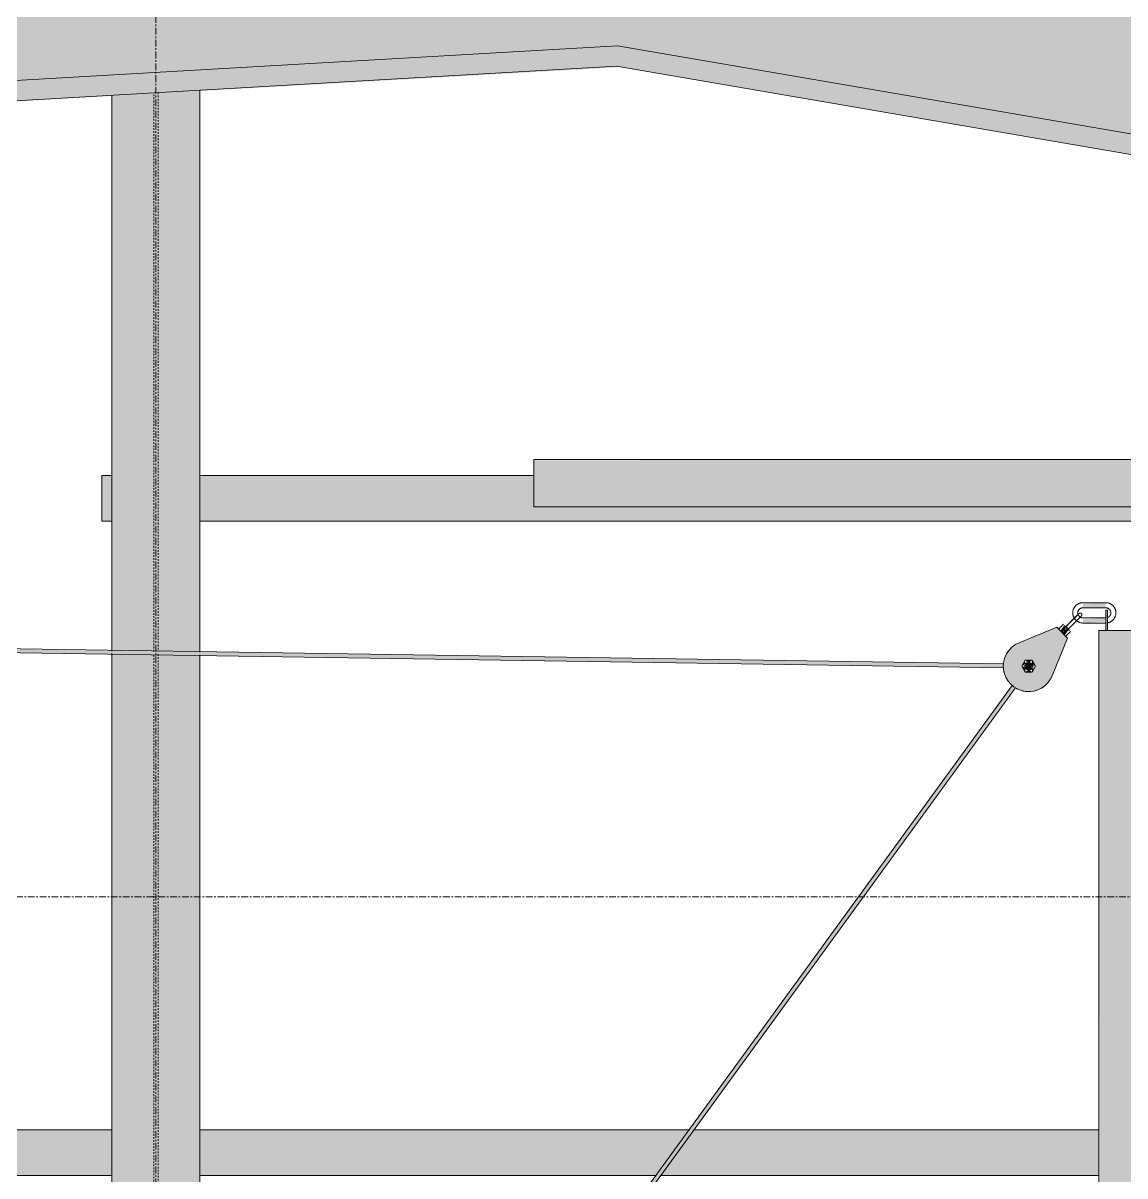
# Model space of a CAD drawing. Header units: inches. Extents: x 21380 to 98133, y -290 to 853.
# Drawn here: x 32454.5 to 32535.8, y 241.1 to 326.2 of the extents above; entities that cross this region are included whole.
import ezdxf

# ---------------------------------------------------------------- set-up
doc = ezdxf.new("R2010")
doc.units = ezdxf.units.IN
doc.header["$MEASUREMENT"] = 0
doc.linetypes.add('Grid Line 1_2_', pattern=[0.875, 0.5, -0.125, 0.125, -0.125])
doc.linetypes.add('Hidden 1_8_', pattern=[0.1875, 0.125, -0.0625])
for name, color, linetype, lineweight in [('A-FLOR-LEVL', 51, 'Continuous', 9), ('Q-SPCQ', 91, 'Continuous', 9), ('S-BEAM', 12, 'Continuous', 9), ('S-COLS', 52, 'Continuous', 9), ('S-GRID', 1, 'Continuous', 9)]:
    doc.layers.add(name, color=color, linetype=linetype, lineweight=lineweight)

# ---------------------------------------------------------------- blocks, each defined once
blk = doc.blocks.new('Basketball_Backstop-Performance_Sports_Systems-3103-Ceiling_Hung - 27_-0_ to 27_-11 7_8_-706978-Building Section - North_South looking East _ Fitness Center')
at = {"layer": 'Q-SPCQ'}
h = blk.add_hatch(color=256, dxfattribs=at)
h.paths.add_polyline_path([(22184.501, 292.25), (22184.803, 292.321), (22184.667, 292.477), (22184.553, 292.321)], flags=0)
h.paths.add_polyline_path([(22184.461, 292.25), (22184.501, 292.25), (22184.501, 292.339)], flags=0)
h.paths.add_polyline_path([(22136.678, 292.25), (22184.461, 292.25), (22184.437, 294), (22136.678, 293.94), (22136.678, 292.703)], flags=0)
h.paths.add_polyline_path([(22184.855, 292.25), (22184.856, 292.336), (22184.803, 292.392)], flags=0)
h.paths.add_polyline_path([(22184.894, 292.25), (22232.678, 292.25), (22232.678, 294), (22184.882, 293.94), (22184.888, 292.475)], flags=0)
h = blk.add_hatch(color=256, dxfattribs=at)
h.paths.add_polyline_path([(22136.678, 290.5), (22183.615, 290.56), (22183.615, 291), (22183.803, 291), (22183.803, 290.5), (22184.436, 290.56), (22184.436, 292.25), (22136.678, 292.25), (22136.678, 290.56)], flags=0)
h.paths.add_polyline_path([(22185.74, 290.5), (22232.678, 290.56), (22232.678, 292.25), (22184.919, 292.194), (22184.919, 290.5), (22185.553, 290.56), (22185.553, 291), (22185.74, 291), (22185.74, 290.529)], flags=0)
for points in [[(22178.865, 283.069), (22178.865, 283.431), (22177.178, 283.344), (22177.178, 283.069)], [(22178.99, 281.375), (22178.99, 282.875), (22178.865, 282.875), (22178.865, 281.375)], [(22175.653, 281.225), (22175.962, 281.623), (22175.764, 281.711), (22175.52, 281.357), (22175.584, 281.294)], [(22175.84, 281.037), (22176.139, 281.446), (22176.006, 281.578), (22175.653, 281.225), (22175.785, 281.092)], [(22177.178, 281.944), (22178.865, 282.031), (22178.865, 282.306), (22177.178, 282.219), (22177.178, 281.963)], [(22173.053, 278.533), (22173.303, 278.533), (22173.402, 278.783), (22173.243, 278.991), (22173.001, 278.927), (22172.961, 278.625)]]:
    blk.add_hatch(color=256, dxfattribs=at).paths.add_polyline_path(points, flags=0)
h = blk.add_hatch(color=256, dxfattribs=at)
h.paths.add_polyline_path([(22173.09, 276.877), (22173.548, 276.912), (22173.985, 277.058), (22174.613, 277.559), (22174.689, 277.64), (22174.914, 278.042), (22176.05, 280.827), (22175.255, 281.623), (22172.068, 280.261), (22171.733, 279.945), (22171.485, 279.557), (22171.34, 279.121), (22171.305, 278.662), (22171.383, 278.208), (22171.569, 277.787), (22171.852, 277.424), (22172.215, 277.141), (22172.636, 276.955)], flags=0)
h.paths.add_polyline_path([(22172.925, 278.312), (22173.053, 278.5), (22172.946, 278.49), (22172.926, 278.322)], flags=0)
h.paths.add_polyline_path([(22172.925, 279.187), (22173.034, 278.991), (22173.084, 279.069), (22172.961, 279.161)], flags=0)
h.paths.add_polyline_path([(22173.43, 279.187), (22173.303, 279), (22173.408, 278.993), (22173.425, 279.143)], flags=0)
h.paths.add_polyline_path([(22173.683, 278.75), (22173.449, 278.823), (22173.482, 278.663), (22173.675, 278.746)], flags=0)
h.paths.add_polyline_path([(22173.43, 278.312), (22173.352, 278.532), (22173.278, 278.426), (22173.402, 278.333)], flags=0)
h.paths.add_polyline_path([(22173.282, 278.312), (22172.886, 278.38), (22172.7, 278.797), (22172.963, 279.187), (22173.456, 279.143), (22173.634, 278.665), (22173.336, 278.312)], flags=0)
h.paths.add_polyline_path([(22172.92, 278.643), (22172.861, 278.831), (22172.698, 278.739), (22172.868, 278.665)], flags=0)
h = blk.add_hatch(color=256, dxfattribs=at)
h.paths.add_polyline_path([(22171.312, 278.622), (22171.303, 278.935), (22031.546, 280.987), (22031.553, 280.753), (22171.305, 278.622)], flags=0)
h.paths.add_polyline_path([(22172.943, 278.633), (22172.975, 278.731), (22172.939, 278.635)], flags=0)
h.paths.add_polyline_path([(22029.932, 280.822), (22029.935, 281.044), (22029.894, 280.934), (22029.928, 280.823)], flags=0)
h = blk.add_hatch(color=256, dxfattribs=at)
h.paths.add_polyline_path([(22178.365, 116), (22181.678, 116), (22181.678, 119.75), (22178.365, 119.75), (22178.368, 119.312), (22179.053, 119.312), (22179.053, 119.125), (22178.365, 119.125)], flags=0)
h.paths.add_polyline_path([(22178.487, 120.25), (22181.678, 120.25), (22181.678, 128.783), (22178.63, 128.813), (22178.478, 128.814), (22178.365, 128.793), (22178.369, 120.875), (22179.053, 120.875), (22179.053, 120.687), (22178.365, 120.687), (22178.368, 120.25), (22178.478, 120.25)], flags=0)
h.paths.add_polyline_path([(22181.188, 129), (22181.678, 129.125), (22181.678, 129.177), (22181.205, 129.006)], flags=0)
h.paths.add_polyline_path([(22181.678, 128.823), (22181.678, 128.935), (22181.534, 128.875)], flags=0)
h.paths.add_polyline_path([(22178.604, 129.172), (22179.59, 129.211), (22181.188, 129.213), (22181.678, 129.25), (22181.678, 135.437), (22178.365, 135.437), (22178.378, 135), (22179.053, 135), (22179.053, 134.812), (22178.365, 134.812), (22178.374, 129.207), (22178.647, 129.189)], flags=0)
h.paths.add_polyline_path([(22179.053, 135.937), (22181.678, 135.937), (22181.678, 152.543), (22180.969, 152.543), (22180.944, 152.633), (22180.944, 161.75), (22178.365, 161.75), (22178.396, 161.312), (22179.053, 161.312), (22179.053, 161.125), (22178.365, 161.125), (22178.379, 136.562), (22179.053, 136.562), (22179.053, 136.375), (22178.365, 136.375), (22178.379, 135.937), (22178.873, 135.937)], flags=0)
h.paths.add_polyline_path([(22180.966, 162.25), (22181.678, 187.186), (22181.678, 224.783), (22178.63, 224.813), (22178.44, 224.81), (22178.365, 224.793), (22178.397, 162.875), (22179.053, 162.875), (22179.053, 162.687), (22178.365, 162.687), (22178.397, 162.25), (22180.944, 162.25)], flags=0)
h.paths.add_polyline_path([(22181.678, 224.823), (22181.678, 224.935), (22181.534, 224.875)], flags=0)
h.paths.add_polyline_path([(22181.188, 225), (22181.678, 225.125), (22181.678, 225.177), (22181.367, 225.065)], flags=0)
h.paths.add_polyline_path([(22178.604, 225.172), (22179.59, 225.211), (22181.188, 225.213), (22181.678, 225.25), (22181.678, 281.375), (22178.365, 281.375), (22178.44, 225.213), (22178.647, 225.189)], flags=0)
h = blk.add_hatch(color=256, dxfattribs=at)
h.paths.add_polyline_path([(22172.925, 278.312), (22173.402, 278.333), (22173.178, 278.5)], flags=0)
h.paths.add_polyline_path([(22172.925, 278.312), (22172.961, 278.625), (22172.673, 278.75), (22172.798, 278.532)], flags=0)
h.paths.add_polyline_path([(22173.43, 278.312), (22173.558, 278.696), (22173.402, 278.556), (22173.428, 278.335)], flags=0)
h.paths.add_polyline_path([(22172.925, 279.187), (22173.178, 279), (22173.43, 279.187)], flags=0)
h.paths.add_polyline_path([(22172.673, 278.75), (22172.955, 278.927), (22172.899, 279.143), (22172.733, 278.854)], flags=0)
h.paths.add_polyline_path([(22173.683, 278.75), (22173.425, 279.143), (22173.428, 278.86)], flags=0)
h = blk.add_hatch(color=256, dxfattribs=at)
h.paths.add_polyline_path([(22123.524, 210.221), (22123.519, 210.36), (22123.334, 210.456), (22123.376, 210.414), (22123.52, 210.225)], flags=0)
h.paths.add_polyline_path([(22125.499, 212.937), (22172.144, 277.196), (22171.959, 277.34), (22125.202, 212.983), (22125.443, 212.993), (22125.499, 212.937)], flags=0)
h.paths.add_polyline_path([(22173.142, 278.473), (22173.117, 278.533), (22172.977, 278.609), (22173.116, 278.477)], flags=0)
for p, q in [((22184.618, 294), (22136.678, 294)), ((22136.678, 292.25), (22136.678, 294)), ((22136.678, 290.5), (22136.678, 292.25)), ((22136.678, 290.5), (22183.615, 290.5)), ((22178.865, 283.437), (22177.178, 283.437)), ((22177.178, 283.062), (22178.865, 283.062)), ((22178.865, 281.375), (22178.865, 282.875)), ((22178.99, 282.875), (22178.865, 282.875)), ((22178.99, 282.875), (22178.99, 281.375)), ((22175.255, 281.623), (22172.469, 280.486)), ((22175.255, 281.623), (22176.05, 280.827)), ((22175.741, 281.844), (22175.388, 281.49)), ((22175.819, 281.766), (22176.006, 281.578)), ((22176.006, 281.578), (22176.194, 281.391)), ((22178.865, 282.312), (22177.178, 282.312)), ((22177.178, 281.937), (22178.865, 281.937)), ((22171.326, 278.935), (22031.534, 281.065)), ((22031.534, 280.753), (22171.312, 278.622)), ((22174.914, 278.042), (22176.05, 280.827)), ((22175.918, 280.96), (22176.271, 281.313)), ((22178.365, 281.375), (22178.365, 225.168)), ((22178.365, 281.375), (22181.678, 281.375)), ((22172.925, 279.187), (22172.673, 278.75)), ((22173.43, 279.187), (22172.925, 279.187)), ((22173.683, 278.75), (22173.43, 279.187)), ((22172.673, 278.75), (22172.925, 278.312)), ((22172.925, 278.312), (22173.43, 278.312)), ((22173.398, 278.903), (22173.309, 278.904)), ((22173.43, 278.312), (22173.683, 278.75)), ((22171.959, 277.34), (22125.123, 212.951)), ((22125.499, 212.937), (22172.192, 277.129))]:
    blk.add_line(p, q, dxfattribs=at)
at = {"layer": 'Q-SPCQ', "flags": 128}
for points in [[(22177.178, 283.437), (22177.148, 283.437), (22177.118, 283.435), (22177.088, 283.432), (22177.058, 283.428), (22177.029, 283.423), (22177, 283.416), (22176.971, 283.408), (22176.942, 283.399), (22176.914, 283.389), (22176.886, 283.378), (22176.858, 283.366), (22176.831, 283.353), (22176.805, 283.338), (22176.779, 283.323), (22176.754, 283.307), (22176.73, 283.289), (22176.706, 283.271), (22176.683, 283.251), (22176.661, 283.231), (22176.64, 283.21), (22176.619, 283.188), (22176.6, 283.165), (22176.581, 283.142), (22176.563, 283.118), (22176.547, 283.093), (22176.531, 283.067), (22176.516, 283.041), (22176.503, 283.014), (22176.49, 282.987), (22176.479, 282.959), (22176.468, 282.931), (22176.459, 282.903), (22176.451, 282.874), (22176.444, 282.844), (22176.439, 282.815), (22176.434, 282.785), (22176.431, 282.756), (22176.429, 282.726), (22176.428, 282.696), (22176.428, 282.687)], [(22179.615, 282.687), (22179.615, 282.717), (22179.613, 282.747), (22179.61, 282.777), (22179.606, 282.807), (22179.6, 282.837), (22179.594, 282.866), (22179.586, 282.895), (22179.577, 282.923), (22179.567, 282.952), (22179.556, 282.98), (22179.544, 283.007), (22179.531, 283.034), (22179.516, 283.06), (22179.501, 283.086), (22179.484, 283.111), (22179.467, 283.135), (22179.448, 283.159), (22179.429, 283.182), (22179.409, 283.204), (22179.388, 283.226), (22179.366, 283.246), (22179.343, 283.266), (22179.32, 283.284), (22179.295, 283.302), (22179.271, 283.319), (22179.245, 283.334), (22179.219, 283.349), (22179.192, 283.363), (22179.165, 283.375), (22179.137, 283.387), (22179.109, 283.397), (22179.08, 283.406), (22179.051, 283.414), (22179.022, 283.421), (22178.993, 283.427), (22178.963, 283.431), (22178.933, 283.434), (22178.903, 283.437), (22178.873, 283.437), (22178.865, 283.437)], [(22176.36, 282.109), (22176.381, 282.13), (22176.402, 282.151), (22176.423, 282.172), (22176.444, 282.193), (22176.465, 282.214), (22176.486, 282.235), (22176.506, 282.255), (22176.527, 282.276), (22176.547, 282.296), (22176.566, 282.315), (22176.586, 282.335), (22176.605, 282.354), (22176.623, 282.372), (22176.641, 282.39), (22176.659, 282.408), (22176.677, 282.425), (22176.693, 282.442), (22176.709, 282.458), (22176.725, 282.474), (22176.74, 282.489), (22176.755, 282.504), (22176.769, 282.518), (22176.782, 282.531), (22176.794, 282.543), (22176.806, 282.555), (22176.817, 282.566), (22176.828, 282.576), (22176.837, 282.586), (22176.846, 282.595), (22176.854, 282.603), (22176.861, 282.61), (22176.868, 282.617), (22176.874, 282.622), (22176.878, 282.627), (22176.882, 282.631), (22176.886, 282.635), (22176.888, 282.637), (22176.889, 282.638), (22176.89, 282.639)], [(22176.89, 282.639), (22176.89, 282.639), (22176.888, 282.637), (22176.886, 282.635), (22176.883, 282.632), (22176.88, 282.629), (22176.875, 282.624), (22176.869, 282.618), (22176.863, 282.612), (22176.856, 282.605), (22176.848, 282.597), (22176.84, 282.589), (22176.83, 282.579), (22176.82, 282.569), (22176.809, 282.558), (22176.797, 282.546), (22176.785, 282.534), (22176.772, 282.521), (22176.758, 282.507), (22176.744, 282.493), (22176.729, 282.478), (22176.714, 282.463), (22176.698, 282.447), (22176.681, 282.43), (22176.664, 282.413), (22176.646, 282.395), (22176.628, 282.377), (22176.61, 282.359), (22176.591, 282.34), (22176.572, 282.321), (22176.552, 282.301), (22176.532, 282.281), (22176.512, 282.261), (22176.491, 282.24), (22176.471, 282.22), (22176.45, 282.199), (22176.429, 282.178), (22176.408, 282.157), (22176.387, 282.136), (22176.366, 282.114), (22176.36, 282.109)], [(22176.428, 282.687), (22176.428, 282.658), (22176.43, 282.628), (22176.433, 282.598), (22176.437, 282.568), (22176.443, 282.538), (22176.449, 282.509), (22176.457, 282.48), (22176.466, 282.452), (22176.476, 282.423), (22176.487, 282.395), (22176.499, 282.368), (22176.513, 282.341), (22176.527, 282.315), (22176.542, 282.289), (22176.559, 282.264), (22176.576, 282.24), (22176.595, 282.216), (22176.614, 282.193), (22176.634, 282.171), (22176.655, 282.149), (22176.677, 282.129), (22176.7, 282.109), (22176.723, 282.091), (22176.748, 282.073), (22176.773, 282.056), (22176.798, 282.041), (22176.824, 282.026), (22176.851, 282.012), (22176.878, 282), (22176.906, 281.988), (22176.934, 281.978), (22176.963, 281.969), (22176.992, 281.961), (22177.021, 281.954), (22177.05, 281.948), (22177.08, 281.944), (22177.11, 281.941), (22177.14, 281.938), (22177.17, 281.938), (22177.178, 281.937)], [(22176.537, 281.932), (22176.558, 281.953), (22176.579, 281.974), (22176.6, 281.995), (22176.621, 282.016), (22176.642, 282.037), (22176.663, 282.058), (22176.683, 282.079), (22176.703, 282.099), (22176.723, 282.119), (22176.743, 282.139), (22176.762, 282.158), (22176.781, 282.177), (22176.8, 282.195), (22176.818, 282.214), (22176.836, 282.231), (22176.853, 282.249), (22176.87, 282.265), (22176.886, 282.282), (22176.902, 282.297), (22176.917, 282.312), (22176.931, 282.327), (22176.945, 282.341), (22176.958, 282.354), (22176.971, 282.366), (22176.983, 282.378), (22176.994, 282.389), (22177.004, 282.4), (22177.014, 282.409), (22177.023, 282.418), (22177.031, 282.426), (22177.038, 282.434), (22177.045, 282.44), (22177.05, 282.446), (22177.055, 282.451), (22177.059, 282.455), (22177.062, 282.458), (22177.065, 282.46), (22177.066, 282.462), (22177.067, 282.462)], [(22177.067, 282.462), (22177.066, 282.462), (22177.065, 282.461), (22177.063, 282.458), (22177.06, 282.456), (22177.056, 282.452), (22177.052, 282.447), (22177.046, 282.442), (22177.04, 282.435), (22177.033, 282.428), (22177.025, 282.42), (22177.016, 282.412), (22177.007, 282.402), (22176.997, 282.392), (22176.986, 282.381), (22176.974, 282.37), (22176.962, 282.357), (22176.949, 282.344), (22176.935, 282.331), (22176.921, 282.316), (22176.906, 282.301), (22176.891, 282.286), (22176.874, 282.27), (22176.858, 282.253), (22176.841, 282.236), (22176.823, 282.219), (22176.805, 282.2), (22176.787, 282.182), (22176.768, 282.163), (22176.748, 282.144), (22176.729, 282.124), (22176.709, 282.104), (22176.689, 282.084), (22176.668, 282.064), (22176.648, 282.043), (22176.627, 282.022), (22176.606, 282.001), (22176.585, 281.98), (22176.563, 281.959), (22176.542, 281.938), (22176.537, 281.932)], [(22176.803, 282.687), (22176.803, 282.702), (22176.804, 282.717), (22176.806, 282.732), (22176.808, 282.747), (22176.81, 282.762), (22176.814, 282.777), (22176.817, 282.791), (22176.822, 282.805), (22176.827, 282.82), (22176.832, 282.834), (22176.839, 282.847), (22176.845, 282.861), (22176.852, 282.874), (22176.86, 282.887), (22176.868, 282.899), (22176.877, 282.911), (22176.886, 282.923), (22176.896, 282.935), (22176.906, 282.946), (22176.917, 282.957), (22176.928, 282.967), (22176.939, 282.977), (22176.951, 282.986), (22176.963, 282.995), (22176.975, 283.003), (22176.988, 283.011), (22177.001, 283.018), (22177.014, 283.025), (22177.028, 283.031), (22177.042, 283.037), (22177.056, 283.042), (22177.07, 283.047), (22177.085, 283.051), (22177.099, 283.054), (22177.114, 283.057), (22177.129, 283.059), (22177.144, 283.061), (22177.159, 283.062), (22177.174, 283.062), (22177.178, 283.062)], [(22177.178, 282.312), (22177.163, 282.313), (22177.148, 282.314), (22177.133, 282.315), (22177.118, 282.317), (22177.103, 282.32), (22177.089, 282.323), (22177.074, 282.327), (22177.06, 282.332), (22177.046, 282.337), (22177.032, 282.342), (22177.018, 282.348), (22177.005, 282.355), (22176.991, 282.362), (22176.979, 282.37), (22176.966, 282.378), (22176.954, 282.387), (22176.942, 282.396), (22176.931, 282.406), (22176.919, 282.416), (22176.909, 282.426), (22176.899, 282.437), (22176.889, 282.449), (22176.879, 282.46), (22176.871, 282.472), (22176.862, 282.485), (22176.854, 282.498), (22176.847, 282.511), (22176.84, 282.524), (22176.834, 282.538), (22176.828, 282.552), (22176.823, 282.566), (22176.819, 282.58), (22176.815, 282.594), (22176.811, 282.609), (22176.808, 282.624), (22176.806, 282.639), (22176.804, 282.653), (22176.803, 282.668), (22176.803, 282.683), (22176.803, 282.687)], [(22176.89, 282.639), (22176.894, 282.643), (22176.897, 282.646), (22176.901, 282.649), (22176.905, 282.652), (22176.909, 282.655), (22176.914, 282.658), (22176.918, 282.66), (22176.922, 282.662), (22176.927, 282.665), (22176.932, 282.667), (22176.936, 282.668), (22176.941, 282.67), (22176.946, 282.671), (22176.951, 282.673), (22176.955, 282.674), (22176.96, 282.674), (22176.965, 282.675), (22176.97, 282.675), (22176.975, 282.676), (22176.98, 282.676), (22176.985, 282.676), (22176.99, 282.675), (22176.995, 282.675), (22177, 282.674), (22177.005, 282.673), (22177.01, 282.672), (22177.015, 282.67), (22177.02, 282.669), (22177.024, 282.667), (22177.029, 282.665), (22177.033, 282.663), (22177.038, 282.661), (22177.042, 282.658), (22177.046, 282.656), (22177.051, 282.653), (22177.055, 282.65), (22177.059, 282.647), (22177.062, 282.643), (22177.066, 282.64), (22177.067, 282.639)], [(22177.067, 282.639), (22177.07, 282.635), (22177.074, 282.632), (22177.077, 282.628), (22177.08, 282.624), (22177.083, 282.62), (22177.085, 282.616), (22177.088, 282.611), (22177.09, 282.607), (22177.092, 282.602), (22177.094, 282.598), (22177.096, 282.593), (22177.098, 282.588), (22177.099, 282.583), (22177.1, 282.579), (22177.101, 282.574), (22177.102, 282.569), (22177.103, 282.564), (22177.103, 282.559), (22177.103, 282.554), (22177.103, 282.549), (22177.103, 282.544), (22177.103, 282.539), (22177.102, 282.534), (22177.102, 282.529), (22177.101, 282.524), (22177.099, 282.519), (22177.098, 282.514), (22177.097, 282.51), (22177.095, 282.505), (22177.093, 282.5), (22177.091, 282.496), (22177.089, 282.491), (22177.086, 282.487), (22177.083, 282.483), (22177.081, 282.479), (22177.078, 282.475), (22177.075, 282.471), (22177.071, 282.467), (22177.068, 282.463), (22177.067, 282.462)], [(22178.865, 283.062), (22178.88, 283.062), (22178.895, 283.061), (22178.91, 283.06), (22178.925, 283.058), (22178.94, 283.055), (22178.954, 283.052), (22178.969, 283.048), (22178.983, 283.043), (22178.997, 283.038), (22179.011, 283.033), (22179.025, 283.027), (22179.038, 283.02), (22179.052, 283.013), (22179.065, 283.005), (22179.077, 282.997), (22179.089, 282.988), (22179.101, 282.979), (22179.113, 282.969), (22179.124, 282.959), (22179.134, 282.949), (22179.145, 282.938), (22179.154, 282.926), (22179.164, 282.915), (22179.173, 282.903), (22179.181, 282.89), (22179.189, 282.877), (22179.196, 282.864), (22179.203, 282.851), (22179.209, 282.837), (22179.215, 282.823), (22179.22, 282.809), (22179.225, 282.795), (22179.229, 282.781), (22179.232, 282.766), (22179.235, 282.751), (22179.237, 282.736), (22179.239, 282.722), (22179.24, 282.707), (22179.24, 282.692), (22179.24, 282.687)], [(22178.985, 281.947), (22179.014, 281.952), (22179.044, 281.959), (22179.073, 281.967), (22179.101, 281.976), (22179.13, 281.986), (22179.157, 281.997), (22179.185, 282.009), (22179.212, 282.022), (22179.238, 282.037), (22179.264, 282.052), (22179.289, 282.068), (22179.313, 282.086), (22179.337, 282.104), (22179.36, 282.124), (22179.382, 282.144), (22179.403, 282.165), (22179.424, 282.187), (22179.443, 282.21), (22179.462, 282.233), (22179.48, 282.257), (22179.496, 282.282), (22179.512, 282.308), (22179.527, 282.334), (22179.54, 282.361), (22179.553, 282.388), (22179.564, 282.416), (22179.575, 282.444), (22179.584, 282.472), (22179.592, 282.501), (22179.599, 282.531), (22179.604, 282.56), (22179.609, 282.59), (22179.612, 282.619), (22179.614, 282.649), (22179.615, 282.679), (22179.615, 282.687)], [(22179.24, 282.687), (22179.24, 282.673), (22179.239, 282.658), (22179.238, 282.643), (22179.236, 282.628), (22179.233, 282.613), (22179.23, 282.598), (22179.226, 282.584), (22179.221, 282.57), (22179.216, 282.555), (22179.211, 282.541), (22179.205, 282.528), (22179.198, 282.514), (22179.191, 282.501), (22179.183, 282.488), (22179.175, 282.476), (22179.166, 282.464), (22179.157, 282.452), (22179.147, 282.44), (22179.137, 282.429), (22179.127, 282.418), (22179.116, 282.408), (22179.104, 282.398), (22179.092, 282.389), (22179.08, 282.38), (22179.068, 282.372), (22179.055, 282.364), (22179.042, 282.357), (22179.029, 282.35), (22179.015, 282.344), (22179.001, 282.338), (22178.987, 282.333)], [(22175.829, 281.402), (22175.826, 281.405), (22175.823, 281.409), (22175.82, 281.413), (22175.817, 281.417), (22175.814, 281.421), (22175.811, 281.425), (22175.808, 281.43), (22175.806, 281.434), (22175.804, 281.438), (22175.802, 281.443), (22175.8, 281.448), (22175.799, 281.452), (22175.797, 281.457), (22175.796, 281.462), (22175.795, 281.467), (22175.794, 281.472), (22175.794, 281.477), (22175.793, 281.482), (22175.793, 281.487), (22175.793, 281.492), (22175.793, 281.497), (22175.793, 281.502), (22175.794, 281.507), (22175.795, 281.512), (22175.796, 281.517), (22175.797, 281.522), (22175.798, 281.526), (22175.8, 281.531), (22175.802, 281.536), (22175.803, 281.54), (22175.806, 281.545), (22175.808, 281.549), (22175.81, 281.554), (22175.813, 281.558), (22175.816, 281.562), (22175.819, 281.566), (22175.822, 281.57), (22175.825, 281.574), (22175.829, 281.577), (22175.829, 281.578)], [(22176.36, 282.109), (22176.339, 282.088), (22176.317, 282.066), (22176.296, 282.045), (22176.275, 282.024), (22176.254, 282.003), (22176.234, 281.983), (22176.213, 281.962), (22176.193, 281.942), (22176.173, 281.922), (22176.153, 281.902), (22176.134, 281.883), (22176.115, 281.864), (22176.096, 281.845), (22176.078, 281.827), (22176.06, 281.809), (22176.043, 281.792), (22176.026, 281.775), (22176.01, 281.759), (22175.994, 281.743), (22175.979, 281.728), (22175.965, 281.714), (22175.951, 281.7), (22175.938, 281.687), (22175.925, 281.674), (22175.914, 281.662), (22175.902, 281.651), (22175.892, 281.641), (22175.882, 281.631), (22175.874, 281.623), (22175.866, 281.614), (22175.858, 281.607), (22175.852, 281.601), (22175.846, 281.595), (22175.841, 281.59), (22175.837, 281.586), (22175.834, 281.583), (22175.832, 281.581), (22175.83, 281.579), (22175.829, 281.578)], [(22175.829, 281.578), (22175.83, 281.579), (22175.831, 281.58), (22175.833, 281.582), (22175.836, 281.585), (22175.84, 281.589), (22175.845, 281.594), (22175.85, 281.599), (22175.856, 281.605), (22175.863, 281.612), (22175.871, 281.62), (22175.88, 281.629), (22175.889, 281.638), (22175.9, 281.649)], [(22175.934, 281.683), (22175.947, 281.696), (22175.961, 281.71), (22175.975, 281.724), (22175.99, 281.739), (22176.006, 281.755), (22176.022, 281.771), (22176.039, 281.787), (22176.056, 281.805), (22176.073, 281.822), (22176.091, 281.84), (22176.11, 281.859), (22176.129, 281.878), (22176.148, 281.897), (22176.168, 281.917), (22176.188, 281.937), (22176.208, 281.957), (22176.228, 281.977), (22176.249, 281.998), (22176.27, 282.019), (22176.291, 282.04), (22176.312, 282.061), (22176.333, 282.082), (22176.354, 282.103), (22176.36, 282.109)], [(22176.006, 281.402), (22176.007, 281.402), (22176.008, 281.403), (22176.01, 281.405), (22176.013, 281.408), (22176.017, 281.412), (22176.021, 281.417), (22176.027, 281.422), (22176.033, 281.429), (22176.04, 281.436), (22176.048, 281.444), (22176.057, 281.452), (22176.066, 281.462), (22176.076, 281.472), (22176.087, 281.483), (22176.099, 281.494), (22176.111, 281.507), (22176.124, 281.52), (22176.138, 281.533), (22176.152, 281.548), (22176.167, 281.562), (22176.183, 281.578), (22176.199, 281.594), (22176.215, 281.611), (22176.232, 281.628), (22176.25, 281.645), (22176.268, 281.664), (22176.287, 281.682), (22176.306, 281.701), (22176.325, 281.72), (22176.344, 281.74), (22176.364, 281.76), (22176.385, 281.78), (22176.405, 281.8), (22176.426, 281.821), (22176.446, 281.842), (22176.467, 281.863), (22176.488, 281.884), (22176.51, 281.905), (22176.531, 281.926), (22176.537, 281.932)], [(22176.537, 281.932), (22176.515, 281.911), (22176.494, 281.89), (22176.473, 281.868), (22176.452, 281.847), (22176.431, 281.827), (22176.411, 281.806), (22176.39, 281.785), (22176.37, 281.765), (22176.35, 281.745), (22176.33, 281.725), (22176.311, 281.706), (22176.292, 281.687), (22176.273, 281.668), (22176.255, 281.65), (22176.237, 281.633), (22176.22, 281.615), (22176.203, 281.599), (22176.187, 281.582), (22176.171, 281.567), (22176.156, 281.552), (22176.142, 281.537), (22176.128, 281.523), (22176.115, 281.51)], [(22176.006, 281.402), (22176.003, 281.398), (22175.999, 281.395), (22175.995, 281.392), (22175.991, 281.389), (22175.987, 281.386), (22175.983, 281.383), (22175.978, 281.381), (22175.974, 281.378), (22175.969, 281.376), (22175.965, 281.374), (22175.96, 281.372), (22175.955, 281.371), (22175.951, 281.369), (22175.946, 281.368), (22175.941, 281.367), (22175.936, 281.366), (22175.931, 281.366), (22175.926, 281.365), (22175.921, 281.365), (22175.916, 281.365), (22175.911, 281.365), (22175.906, 281.366), (22175.901, 281.366), (22175.896, 281.367), (22175.891, 281.368), (22175.886, 281.369), (22175.882, 281.37), (22175.877, 281.372), (22175.872, 281.374), (22175.867, 281.376), (22175.863, 281.378), (22175.859, 281.38), (22175.854, 281.382), (22175.85, 281.385), (22175.846, 281.388), (22175.842, 281.391), (22175.838, 281.394), (22175.834, 281.397), (22175.83, 281.401), (22175.829, 281.402)], [(22176.079, 281.475), (22176.069, 281.464), (22176.059, 281.455), (22176.05, 281.446), (22176.042, 281.438), (22176.035, 281.43), (22176.029, 281.424), (22176.023, 281.418), (22176.018, 281.413), (22176.014, 281.409), (22176.011, 281.406), (22176.008, 281.404), (22176.007, 281.402), (22176.006, 281.402)]]:
    blk.add_lwpolyline(points, dxfattribs=at)
at = {"layer": 'Q-SPCQ'}
for radius, start, end in [(1.875, 112.19719, 337.80281), (1.875, 145.62372, 150), (1.875, 130.97035, 135), (1.875, 116.34448, 120), (1.875, 160.32262, 165), (0.281, 105, 135), (0.25, 315, 135), (0.25, 90, 105), (0.25, 75, 105), (0.25, 75, 90), (0.281, 36.41213, 75), (0.25, 15, 60), (0.25, 45, 60), (1.875, 175.10577, 180), (1.875, 190.07391, 195), (0.281, 165, 195), (0.25, 135, 315), (0.25, 150, 210), (0.281, 231.29046, 255), (0.25, 240.66743, 270), (0.25, 270, 299.33257), (0.25, 270, 299.33257), (0.281, 285, 315), (0.281, 315, 323.58787), (0.25, 330, 334.77891), (0.281, 345, 15), (1.875, 205.59657, 210), (1.875, 315, 319.02965), (1.875, 330, 333.65552), (1.875, 240, 244.40343), (1.875, 255, 259.92609), (1.875, 270, 274.89423), (1.875, 285, 289.67738), (1.875, 300, 304.37628)]:
    blk.add_arc((22173.178, 278.75), radius, start, end, dxfattribs=at)
blk = doc.blocks.new('W-Wide Flange-Column - W12X26-1530485-Building Section - North_South looking East _ Fitness Center')
at = {"layer": 'S-COLS', "linetype": 'Hidden 1_8_'}
for p, q in [((22108.647, 279.844), (22108.647, 321.048)), ((22108.959, 321.066), (22108.959, 279.839)), ((22108.647, 221.395), (22108.647, 279.638)), ((22108.959, 279.633), (22108.959, 221.159))]:
    blk.add_line(p, q, dxfattribs=at)
blk = doc.blocks.new('columns and girder2 - one-1334686-Building Section - North_South looking East _ Fitness Center')
at = {"layer": 'S-BEAM'}
h = blk.add_hatch(color=256, dxfattribs=at)
h.paths.add_polyline_path([(22306.553, 294.855), (22306.553, 296.377), (22142.858, 324.521), (22023.341, 317.621), (22023.279, 316.133), (22143.142, 322.95), (22298.077, 296.312)], flags=0)
h.paths.add_polyline_path([(22020.275, 316.091), (22020.338, 317.59), (21599.745, 328.153), (21599.683, 326.66), (22020.182, 316.094)], flags=0)
h.paths.add_polyline_path([(21596.69, 326.887), (21596.753, 328.392), (21362.992, 359.017), (21190.803, 334.44), (21190.803, 332.925), (21363.001, 357.503), (21596.591, 326.9)], flags=0)
h.paths.add_polyline_path([(22359.553, 334.508), (22359.553, 335.681), (22353.307, 335.941), (22353.195, 335.491), (22353.204, 334.773)], flags=0)
h.paths.add_polyline_path([(22352.905, 334.785), (22352.944, 335.729), (22352.77, 335.963), (22309.553, 337.764), (22309.553, 336.591), (22352.77, 334.791)], flags=0)
h.paths.add_polyline_path([(22306.553, 336.716), (22306.553, 337.889), (22024.672, 349.553), (22024.689, 348.461), (22259.343, 338.683)], flags=0)
h.paths.add_polyline_path([(22021.629, 348.588), (22021.678, 349.759), (21601.375, 367.271), (21601.327, 366.101), (22020.182, 348.649)], flags=0)
h.paths.add_polyline_path([(21598.329, 366.226), (21598.378, 367.396), (21190.803, 384.379), (21190.803, 383.207), (21596.591, 366.299)], flags=0)
h.paths.add_polyline_path([(21187.803, 383.332), (21187.803, 384.504), (21135.053, 386.701), (21135.053, 387.03), (21134.303, 387.061), (21134.303, 385.561), (21174.798, 383.874)], flags=0)
h = blk.add_hatch(color=256, dxfattribs=at)
h.paths.add_polyline_path([(21137.46, 0), (21148.045, 0), (21187.803, 330.476), (21187.803, 333.226), (21135.803, 333.226), (21135.803, 144), (21137.178, 144), (21137.178, 0)], flags=0)
h.paths.add_polyline_path([(22350.849, 0), (22358.053, 0), (22358.053, 116.82), (22357.658, 116.82), (22357.658, 134.82), (22358.053, 134.82), (22358.053, 295.119), (22309.553, 295.119), (22309.553, 292.369), (22349.364, 0)], flags=0)
h.paths.add_polyline_path([(22309.553, 296.119), (22358.053, 296.119), (22358.053, 334.57), (22353.161, 334.691), (22352.77, 325.302), (22352.944, 324.915), (22353.261, 324.768), (22354.632, 324.711), (22354.614, 324.287), (22350.588, 324.454), (22350.605, 324.879), (22352.133, 324.879), (22352.345, 324.957), (22352.51, 325.313), (22352.905, 334.785), (22309.553, 336.591), (22309.553, 296.328)], flags=0)
h.paths.add_polyline_path([(22306.553, 296.377), (22306.553, 336.716), (22024.627, 348.464), (22023.342, 317.639), (22143.142, 324.472), (22298.077, 297.834)], flags=0)
h.paths.add_polyline_path([(22020.338, 317.59), (22021.629, 348.588), (21601.327, 366.101), (21599.746, 328.159), (22020.182, 317.594)], flags=0)
h.paths.add_polyline_path([(21596.753, 328.392), (21598.329, 366.226), (21190.803, 383.207), (21190.803, 334.44), (21363.001, 359.016), (21596.591, 328.413)], flags=0)
h.paths.add_polyline_path([(21135.803, 334.226), (21187.803, 334.226), (21187.803, 383.332), (21135.803, 385.499), (21135.803, 349.961)], flags=0)
for p, q in [((22142.858, 324.521), (22023.342, 317.639)), ((22306.553, 296.377), (22142.858, 324.521)), ((22023.279, 316.133), (22142.772, 323.013)), ((22142.772, 323.013), (22306.553, 294.855))]:
    blk.add_line(p, q, dxfattribs=at)
blk = doc.blocks.new('Girt_Z - 10_D-1223971-Building Section - North_South looking East _ Fitness Center')
at = {"layer": 'S-BEAM'}
h = blk.add_hatch(color=256, dxfattribs=at)
h.paths.add_polyline_path([(21389.053, 241.188), (21623.058, 241.188), (21623.058, 244.563), (21389.053, 244.563)], flags=0)
h.paths.add_polyline_path([(21743.826, 241.188), (21864.308, 241.188), (21864.308, 244.563), (21744.902, 244.563)], flags=0)
h.paths.add_polyline_path([(21740.554, 241.188), (21741.631, 244.563), (21715.37, 244.563), (21715.37, 241.188), (21717.07, 241.188)], flags=0)
h.paths.add_polyline_path([(21629.548, 241.188), (21680.29, 241.188), (21679.214, 244.563), (21629.548, 244.563)], flags=0)
h.paths.add_polyline_path([(21708.745, 241.188), (21708.745, 244.563), (21682.485, 244.563), (21683.562, 241.188), (21707.387, 241.188)], flags=0)
h.paths.add_polyline_path([(22269.698, 241.188), (22315.008, 241.188), (22314.549, 244.563), (22248.465, 244.563), (22246.707, 241.188), (22269.498, 241.188)], flags=0)
h.paths.add_polyline_path([(22244.593, 241.188), (22246.351, 244.563), (22185.091, 244.563), (22184.995, 241.188), (22220.609, 241.188)], flags=0)
h.paths.add_polyline_path([(22178.365, 241.188), (22178.365, 244.563), (22148.503, 244.563), (22146.048, 241.188), (22162.508, 241.188)], flags=0)
h.paths.add_polyline_path([(21870.798, 241.188), (22082.069, 241.188), (22077.603, 244.563), (21870.798, 244.563)], flags=0)
h.paths.add_polyline_path([(22145.662, 241.188), (22148.117, 244.563), (22112.048, 244.563), (22112.048, 241.188), (22143.142, 241.188)], flags=0)
h.paths.add_polyline_path([(22105.558, 241.188), (22105.558, 244.563), (22078.018, 244.563), (22082.484, 241.188), (22104.408, 241.188)], flags=0)
for p, q in [((22077.957, 244.563), (22105.558, 244.563)), ((22112.048, 244.563), (22148.173, 244.563)), ((22148.447, 244.563), (22178.365, 244.563)), ((22082.456, 241.188), (22105.558, 241.188)), ((22112.048, 241.188), (22145.719, 241.188)), ((22145.992, 241.188), (22178.365, 241.188))]:
    blk.add_line(p, q, dxfattribs=at)
blk = doc.blocks.new('Girt_Z - 10_D-1223976-Building Section - North_South looking East _ Fitness Center')
at = {"layer": 'S-BEAM'}
h = blk.add_hatch(color=256, dxfattribs=at)
h.paths.add_polyline_path([(22104.803, 289.438), (22105.558, 289.438), (22105.558, 292.813), (22104.803, 292.813), (22104.803, 291.353)], flags=0)
h.paths.add_polyline_path([(22112.048, 289.438), (22183.928, 289.5), (22183.928, 289.687), (22184.436, 289.687), (22184.436, 290.5), (22183.803, 290.5), (22183.803, 289.812), (22183.615, 289.812), (22183.615, 290.5), (22136.678, 290.56), (22136.678, 292.813), (22112.048, 292.813), (22112.048, 291.353)], flags=0)
h.paths.add_polyline_path([(22232.678, 289.438), (22268.928, 289.5), (22268.928, 289.687), (22269.436, 289.687), (22269.436, 290.5), (22268.803, 290.5), (22268.803, 289.812), (22268.615, 289.812), (22268.615, 290.5), (22239.678, 290.56), (22239.678, 292.813), (22232.678, 292.813), (22232.678, 290.5), (22185.74, 290.5), (22185.74, 289.812), (22185.553, 289.812), (22185.553, 290.5), (22184.919, 290.5), (22184.919, 289.687), (22185.428, 289.687), (22185.428, 289.438), (22230.293, 289.438)], flags=0)
h.paths.add_polyline_path([(22308.438, 289.438), (22308.039, 292.369), (22306.553, 292.369), (22306.553, 292.813), (22299.678, 292.813), (22299.678, 290.5), (22270.74, 290.5), (22270.74, 289.812), (22270.553, 289.812), (22270.553, 290.5), (22269.919, 290.5), (22269.919, 289.687), (22270.428, 289.687), (22270.428, 289.5), (22308.039, 289.438)], flags=0)
for p, q in [((22104.803, 289.438), (22104.803, 292.813)), ((22104.803, 292.813), (22105.558, 292.813)), ((22112.048, 292.813), (22136.678, 292.813)), ((22104.803, 289.438), (22105.558, 289.438)), ((22112.048, 289.438), (22183.941, 289.438))]:
    blk.add_line(p, q, dxfattribs=at)

msp = doc.modelspace()

# ---------------------------------------------------------------- hatches: boundary and pattern name
at = {"layer": 'S-COLS', "lineweight": 5}
h = msp.add_hatch(color=256, dxfattribs=at)
h.paths.add_polyline_path([(32466.734, 1), (32467.54, 1), (32467.54, 4), (32461.05, 4), (32461.05, 1)], flags=0)
h.paths.add_polyline_path([(32467.54, 28.5), (32467.54, 31.5), (32461.05, 31.5), (32461.05, 28.5), (32463.437, 28.5)], flags=0)
h.paths.add_polyline_path([(32467.54, 32.5), (32467.54, 34.876), (32461.05, 34.875), (32461.05, 32.5), (32463.437, 32.5)], flags=0)
h.paths.add_polyline_path([(32466.106, 37.117), (32467.54, 37.122), (32467.54, 154.5), (32461.05, 154.5), (32461.05, 37.123), (32465.488, 37.118)], flags=0)
h.paths.add_polyline_path([(32461.05, 186.5), (32467.54, 186.5), (32467.54, 218.532), (32461.05, 223.437), (32461.05, 193.673)], flags=0)
h.paths.add_polyline_path([(32467.54, 218.845), (32467.54, 279.526), (32461.05, 279.625), (32461.05, 223.75), (32464.742, 220.96)], flags=0)
h.paths.add_polyline_path([(32467.54, 279.838), (32467.54, 321.244), (32461.05, 320.87), (32461.05, 279.937), (32464.742, 279.881)], flags=0)

# ---------------------------------------------------------------- linework, layer by layer
at = {"layer": 'A-FLOR-LEVL', "linetype": 'Grid Line 1_2_'}
msp.add_line((30717.093, 261.75), (34081.647, 261.75), dxfattribs=at)
at = {"layer": 'S-COLS'}
for p, q in [((32461.05, 320.87), (32461.05, 279.859)), ((32467.54, 321.244), (32467.54, 279.792)), ((32461.05, 279.703), (32461.05, 223.729)), ((32467.54, 279.585), (32467.54, 218.824))]:
    msp.add_line(p, q, dxfattribs=at)
at = {"layer": 'S-GRID', "linetype": 'Grid Line 1_2_'}
msp.add_line((32464.295, -273.161), (32464.295, 738.657), dxfattribs=at)
msp.add_line((32464.295, -273.161), (32464.295, 738.657), dxfattribs=at)

# ---------------------------------------------------------------- block references
at = {"layer": 'Q-SPCQ'}
msp.add_blockref('Basketball_Backstop-Performance_Sports_Systems-3103-Ceiling_Hung - 27_-0_ to 27_-11 7_8_-706978-Building Section - North_South looking East _ Fitness Center', (10355.492, 0), dxfattribs=at)
at = {"layer": 'S-BEAM'}
for name in ['columns and girder2 - one-1334686-Building Section - North_South looking East _ Fitness Center', 'Girt_Z - 10_D-1223976-Building Section - North_South looking East _ Fitness Center', 'Girt_Z - 10_D-1223971-Building Section - North_South looking East _ Fitness Center']:
    msp.add_blockref(name, (10355.492, 0), dxfattribs=at)
at = {"layer": 'S-COLS', "linetype": 'Hidden 1_8_'}
msp.add_blockref('W-Wide Flange-Column - W12X26-1530485-Building Section - North_South looking East _ Fitness Center', (10355.492, 0), dxfattribs=at)

doc.saveas('drawing.dxf')
